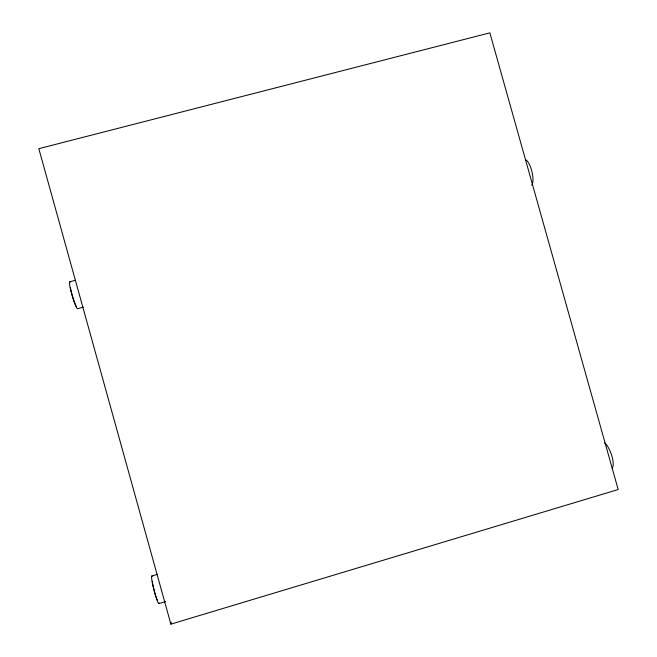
<?xml version="1.0" encoding="UTF-8"?>
<svg xmlns="http://www.w3.org/2000/svg" width="657" height="657" viewBox="0 0 657 657"><rect width="100%" height="100%" fill="white"/><g stroke="black" fill="none" stroke-linecap="round" stroke-linejoin="round"><path stroke-width="0.99" d="M170.877 624.15L38.82 148.679L489.859 32.85L618.18 489.531L170.877 624.15L171.206 622.138M159.01 603.561L165.63 601.59M151.857 575.992L157.508 574.317M83.217 307.18L77.542 308.716A14.002 1.519 73.9 0 1 71.695 293.983A14.002 1.519 73.9 0 1 70.274 282.19M69.757 281.812L75.456 280.276M76.68 306.844A12.253 1.33 73.9 0 1 73.412 299.058A12.253 1.33 73.9 0 1 70.373 287.421M157.425 600.317A12.467 1.314 75.6 0 1 156.924 599.118M156.653 598.412A12.467 1.314 75.6 0 1 154.921 592.959M154.699 592.187A12.467 1.314 75.6 0 1 154.272 590.594M154.066 589.797A12.467 1.314 75.6 0 1 153.492 587.415M153.319 586.635A12.467 1.314 75.6 0 1 152.892 584.64M152.711 583.703A12.467 1.314 75.6 0 1 152.293 581.19M159.224 602.847A14.249 1.503 75.6 0 1 154.075 590.586A14.249 1.503 75.6 0 1 152.334 576.296M525.92 159.832A13.46 4.353 76.2 0 1 532.104 172.364A13.46 4.353 76.2 0 1 531.644 185.233M604.424 442.818A13.698 4.303 70.7 0 1 611.749 455.597A13.698 4.303 70.7 0 1 612.143 468.014"/></g></svg>
